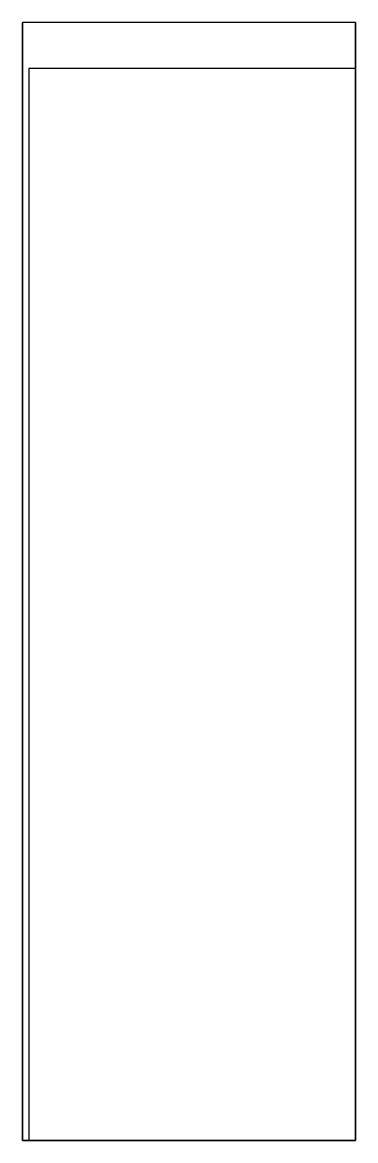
# Model space of a CAD drawing. Extents: x -1981 to 0, y -6656 to 0.
import ezdxf

# ---------------------------------------------------------------- set-up
doc = ezdxf.new("R2010")
doc.units = 0
doc.layers.add('1', color=7, linetype='CONTINUOUS')

msp = doc.modelspace()

# ---------------------------------------------------------------- linework, layer by layer
at = {"layer": '1', "color": 3}
for points in [[(-1980.63, 0, -1576.48), (-1980.63, -6656.04, -1576.48), (-1980.63, -6656.04), (-1980.63, 0)], [(0, 0), (-1980.63, 0), (-1980.63, -6656.04), (0, -6656.04)], [(0, 0, -1524.45), (0, -6656.04, -1524.45), (0, -6656.04), (0, 0)], [(0, -274.545, -1547.26), (-1942.24, -274.545, -1547.26), (-1942.24, -6656.04, -1547.26), (0, -6656.04, -1547.26)], [(0, -6656.04, -1547.26), (0, -6656.04), (-1980.63, -6656.04), (-1980.63, -6656.04, -1547.26)]]:
    msp.add_3dface(points, dxfattribs=at)

doc.saveas('drawing.dxf')
